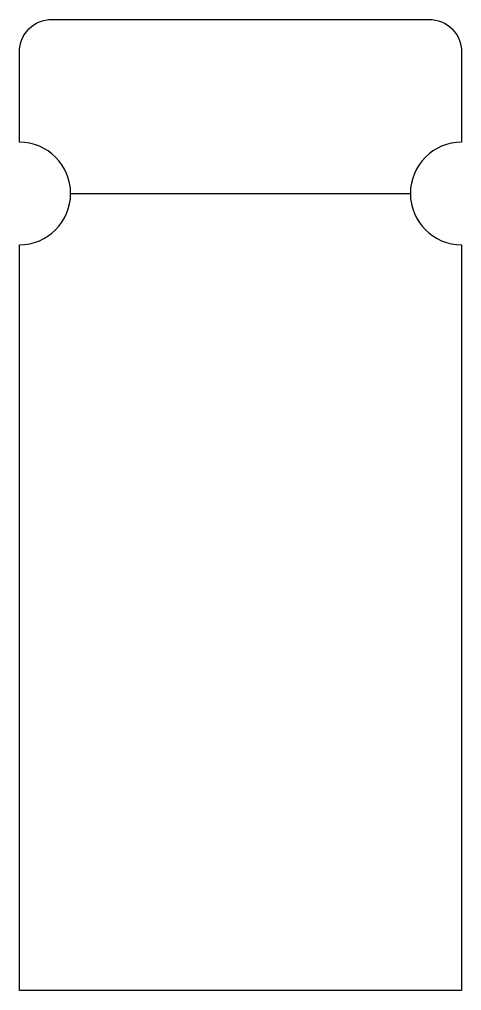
# Model space of a CAD drawing. Header units: millimetres. Extents: x 0 to 13.6, y 0 to 29.9.
import ezdxf

# ---------------------------------------------------------------- set-up
doc = ezdxf.new("R2010")
doc.units = ezdxf.units.MM
doc.layers.get('0').update_dxf_attribs({"linetype": 'CONTINUOUS'})

msp = doc.modelspace()

# ---------------------------------------------------------------- linework, layer by layer
msp.add_line((1.575, 24.5), (12.025, 24.5))
msp.add_lwpolyline([(13.6, 0), (0, 0), (0, 22.925, 1), (0, 26.075), (0, 28.85, -0.414214), (1, 29.85), (12.6, 29.85, -0.414214), (13.6, 28.85), (13.6, 26.075, 1), (13.6, 22.925)], format="xyb", close=True)

doc.saveas('drawing.dxf')
